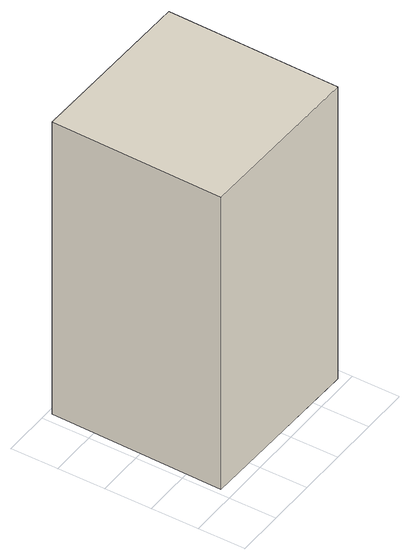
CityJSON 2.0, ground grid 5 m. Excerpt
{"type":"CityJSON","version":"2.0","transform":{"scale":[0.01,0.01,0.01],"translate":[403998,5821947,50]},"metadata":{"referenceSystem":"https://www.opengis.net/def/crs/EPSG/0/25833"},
"CityObjects":{
"building1":{"type":"Building","attributes":{"Gemeindeschluessel":"11000010","BezugspunktDach":"2200","function":"31001_1010","measuredHeight":34.32,"storeysAboveGround":11},"address":[{"country":"Germany","locality":"Berlin","thoroughfareNumber":"63","thoroughfareName":"Eisenacher Straße"}],"geometry":[{"type":"Solid","lod":"1","boundaries":[[[[0,1,2,3]],[[4,5,6,7]],[[4,7,3,2]],[[5,4,2,1]],[[6,5,1,0]],[[7,6,0,3]]]]}]}
},
"vertices":[
[1904,94,3461],[1938,1922,3461],[96,1958,3461],[61,129,3461],[96,1958,29],[1938,1922,29],[1904,94,29],[61,129,29]
]}
